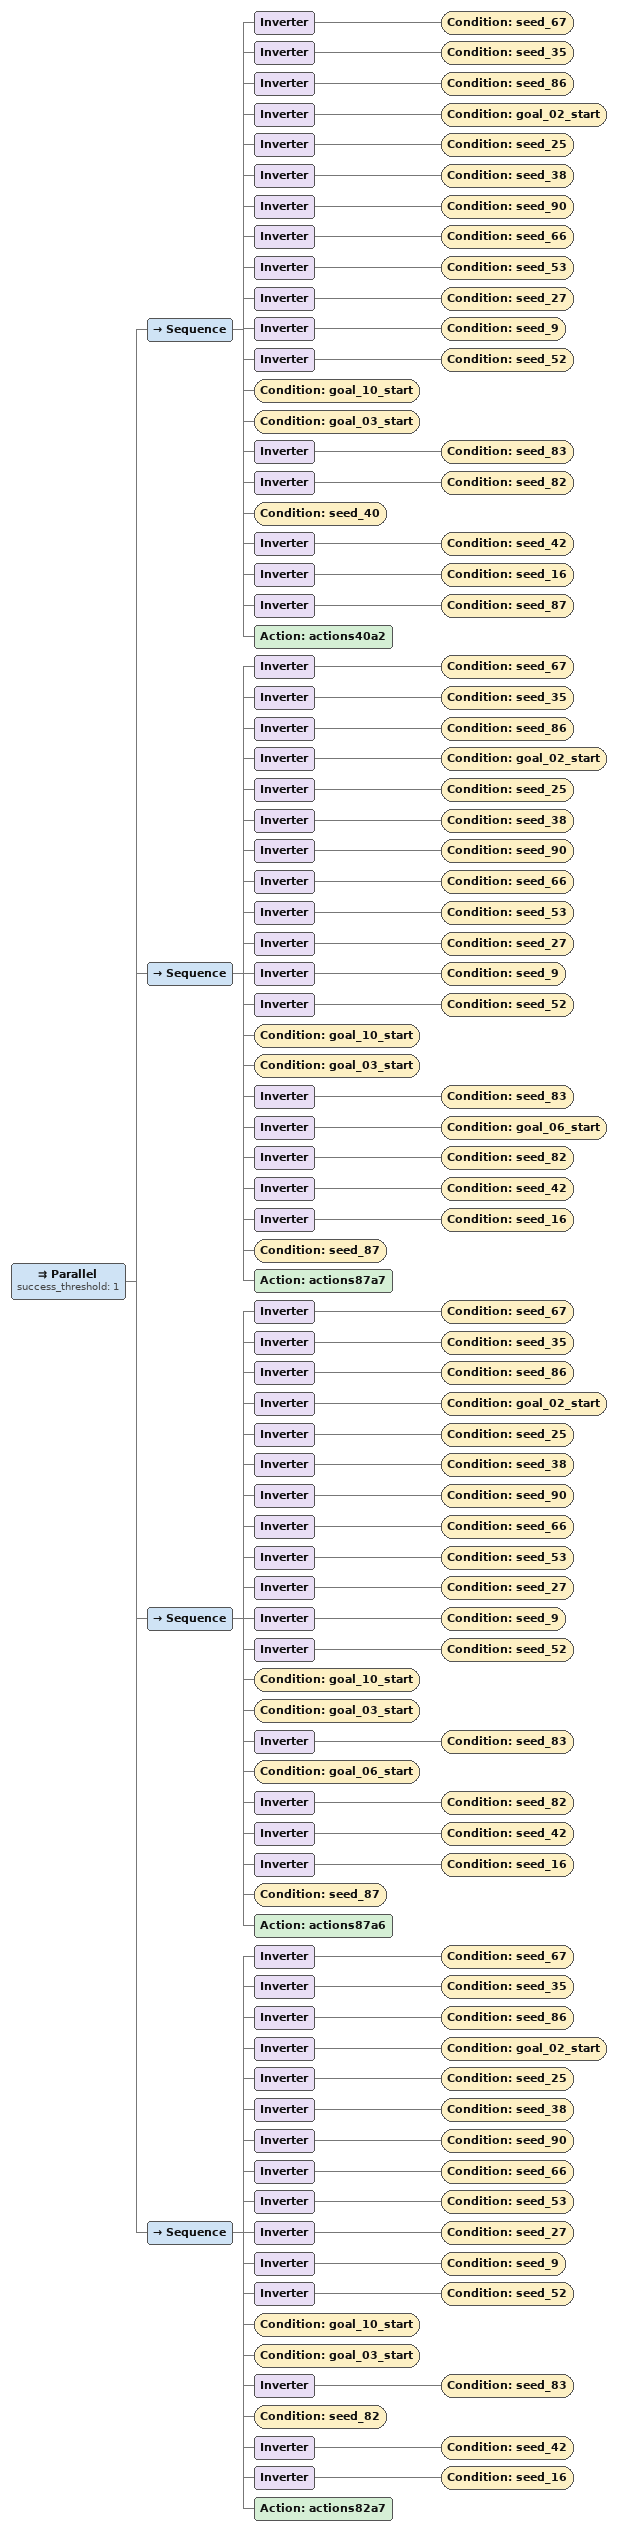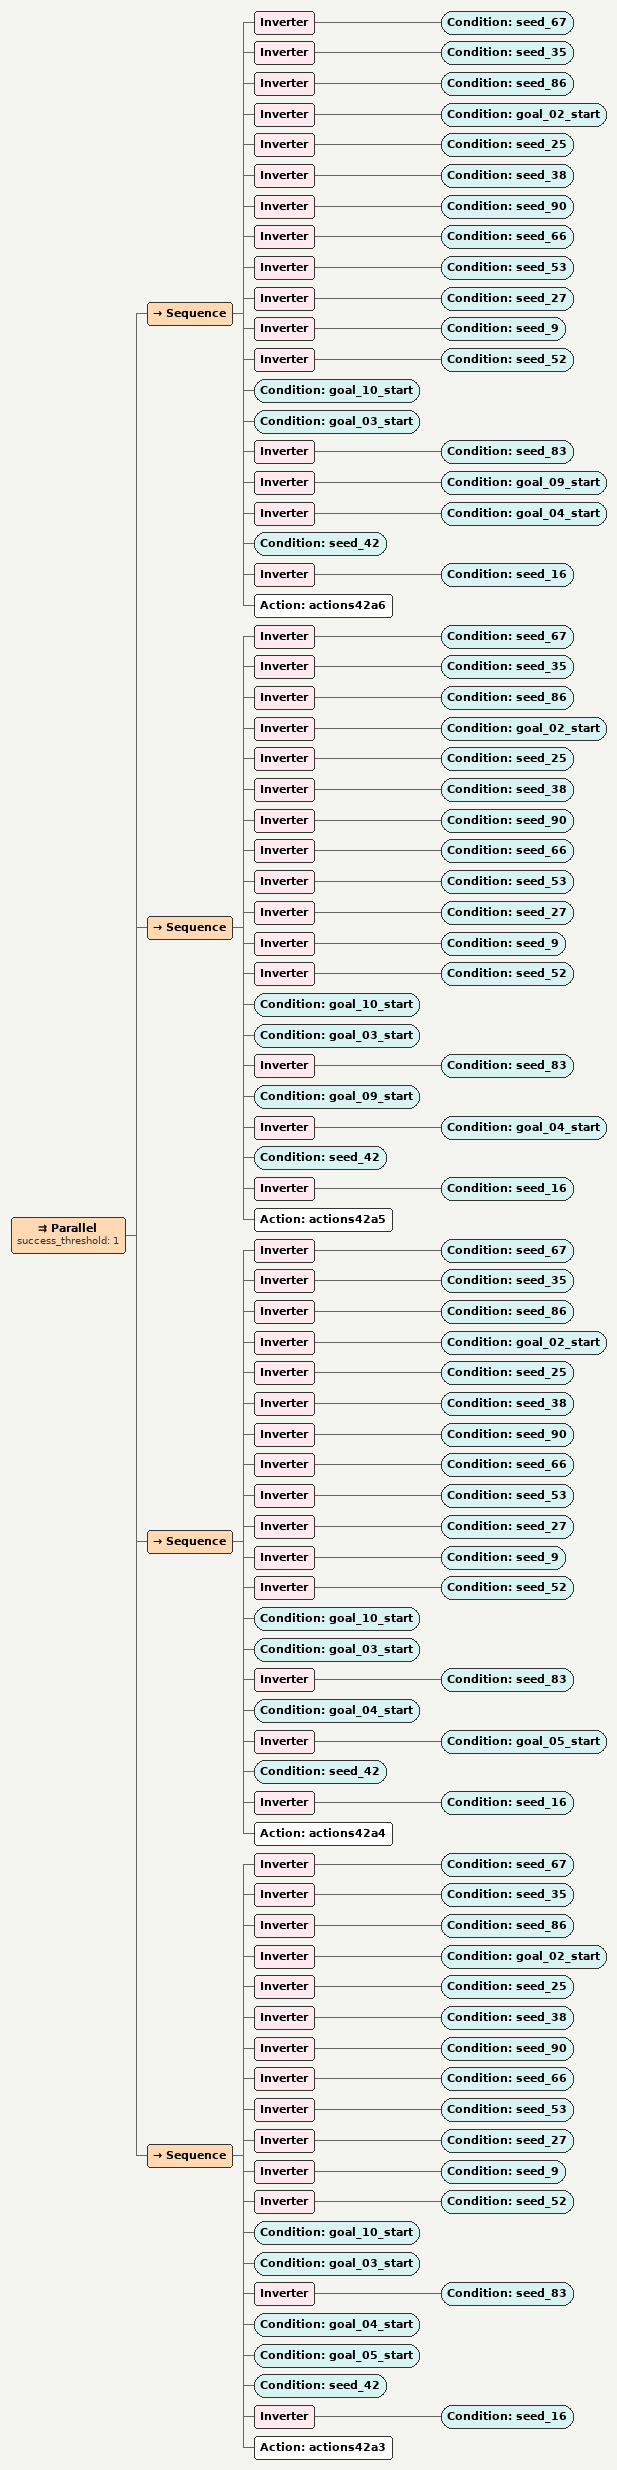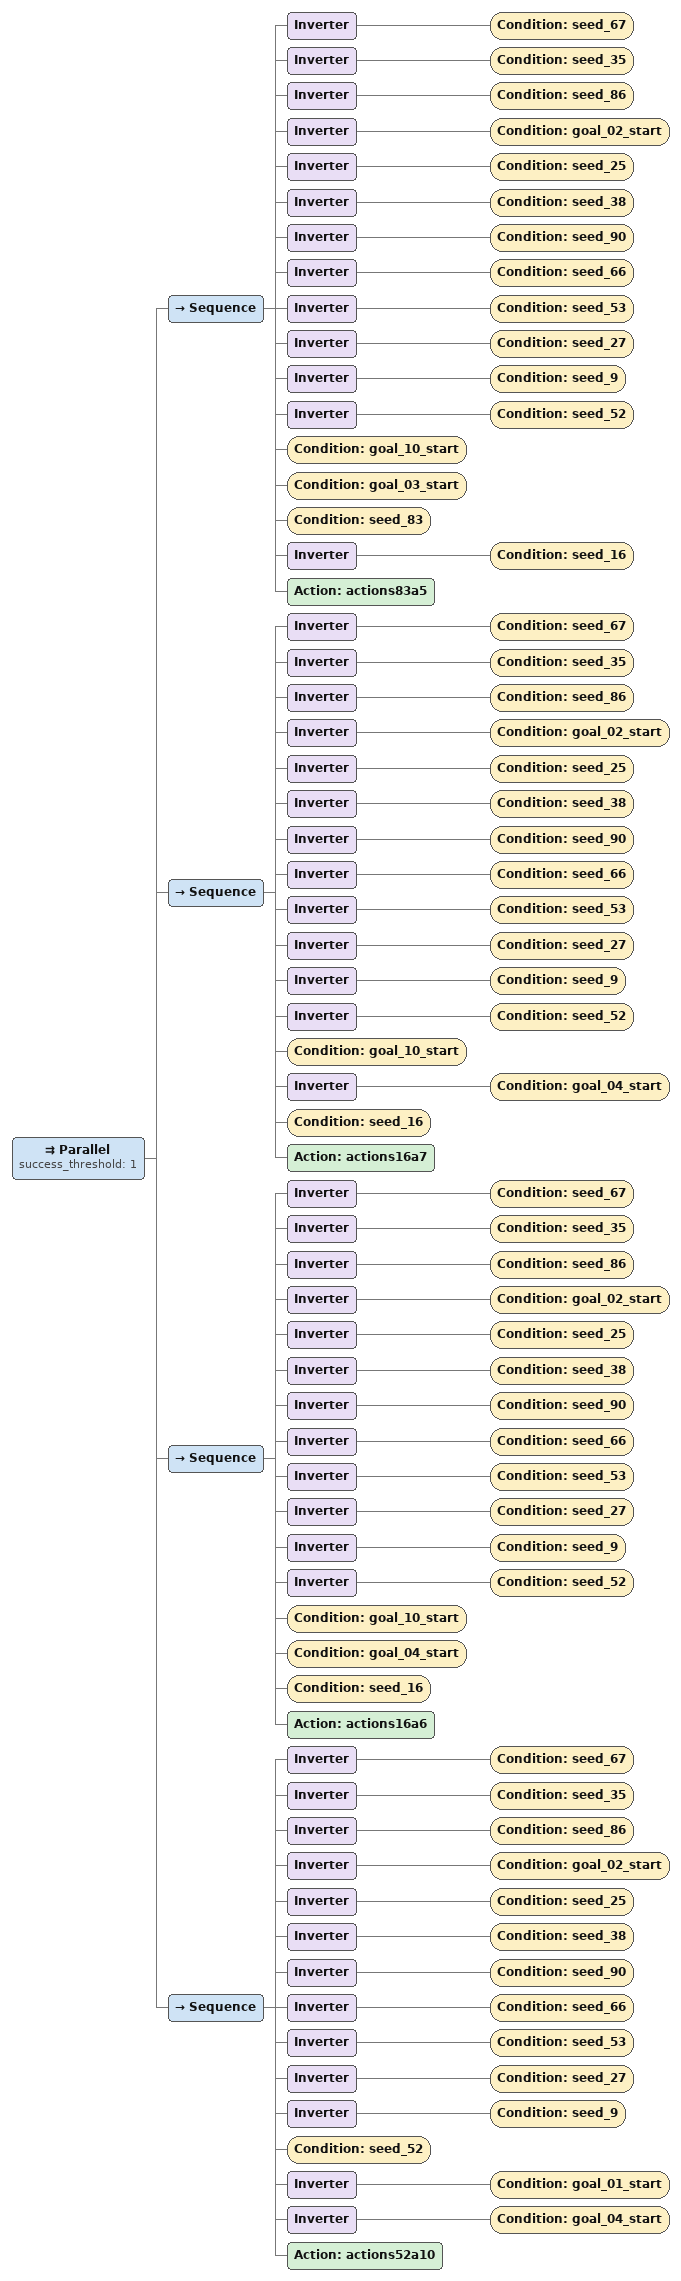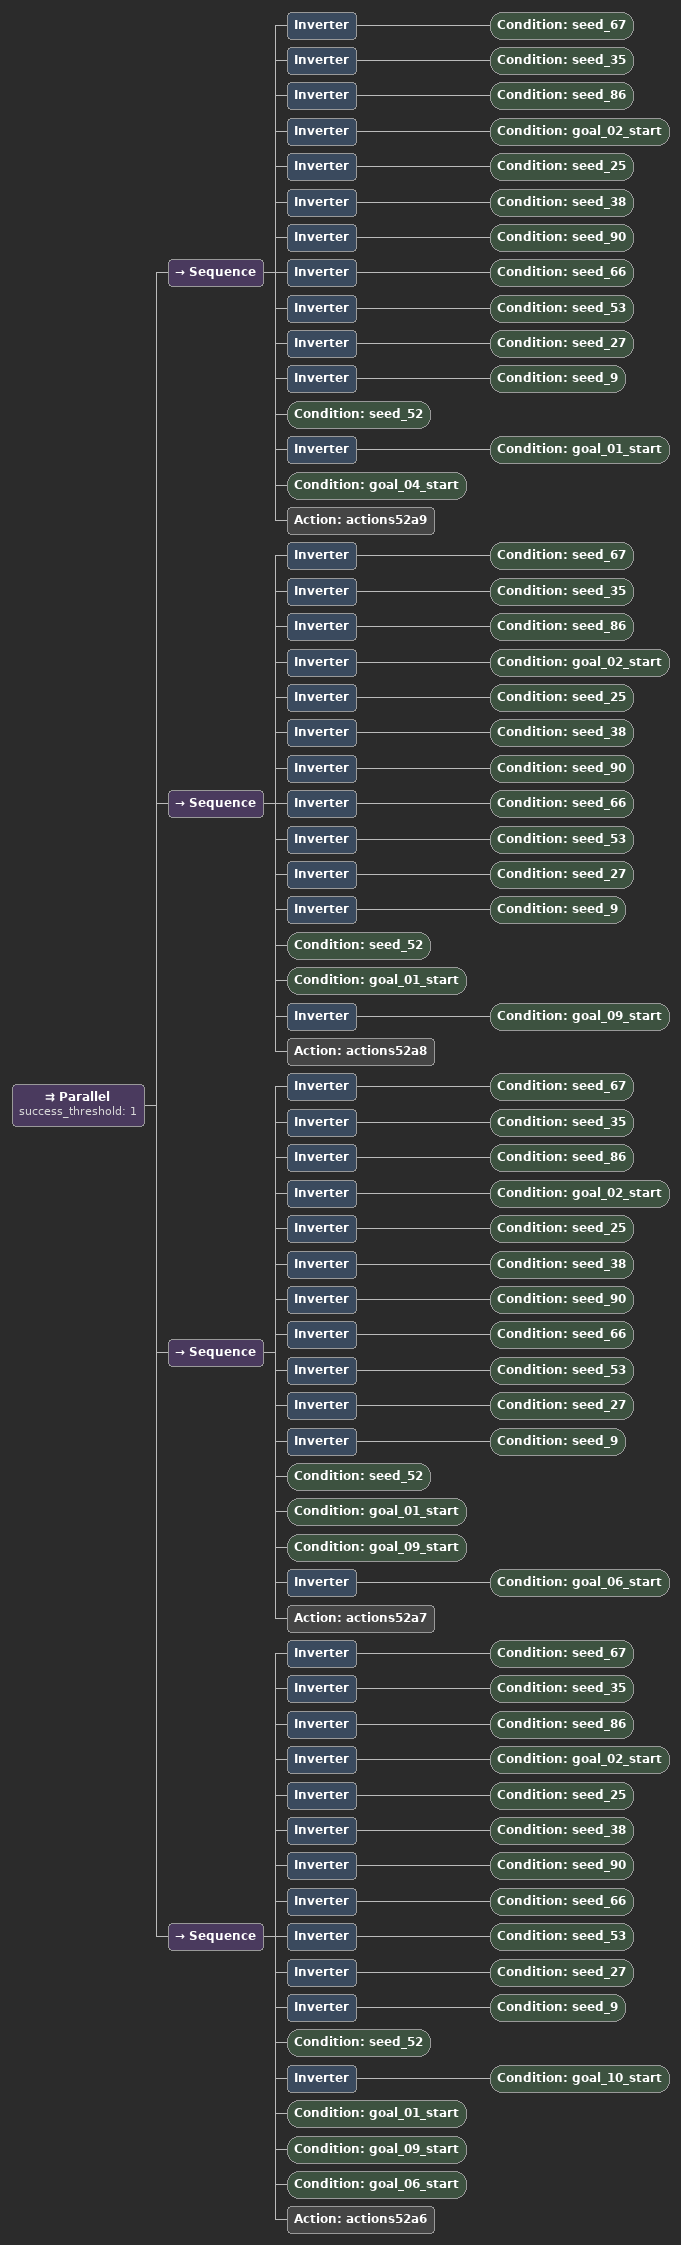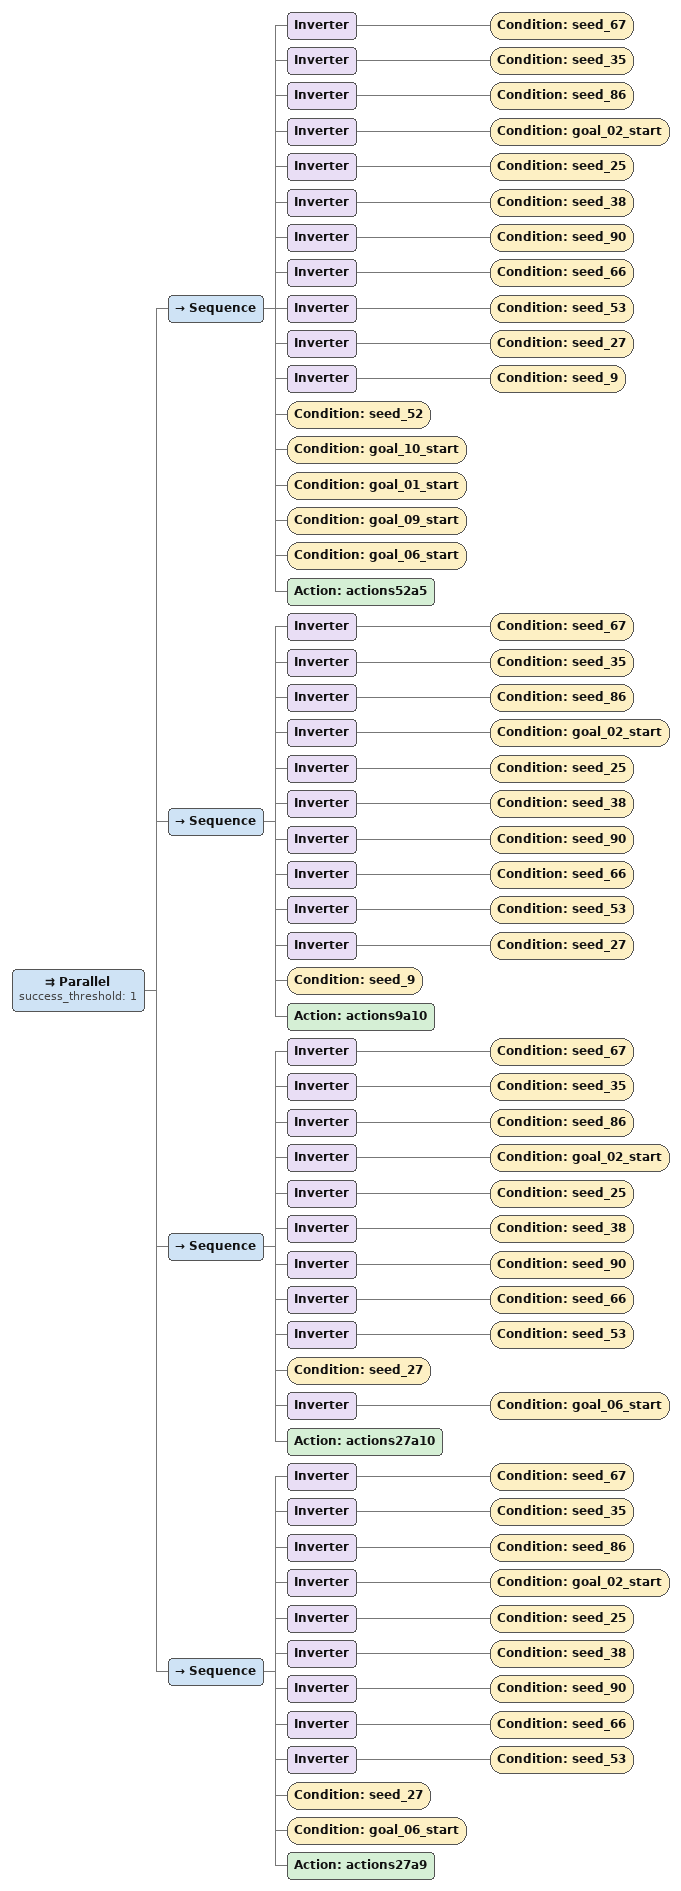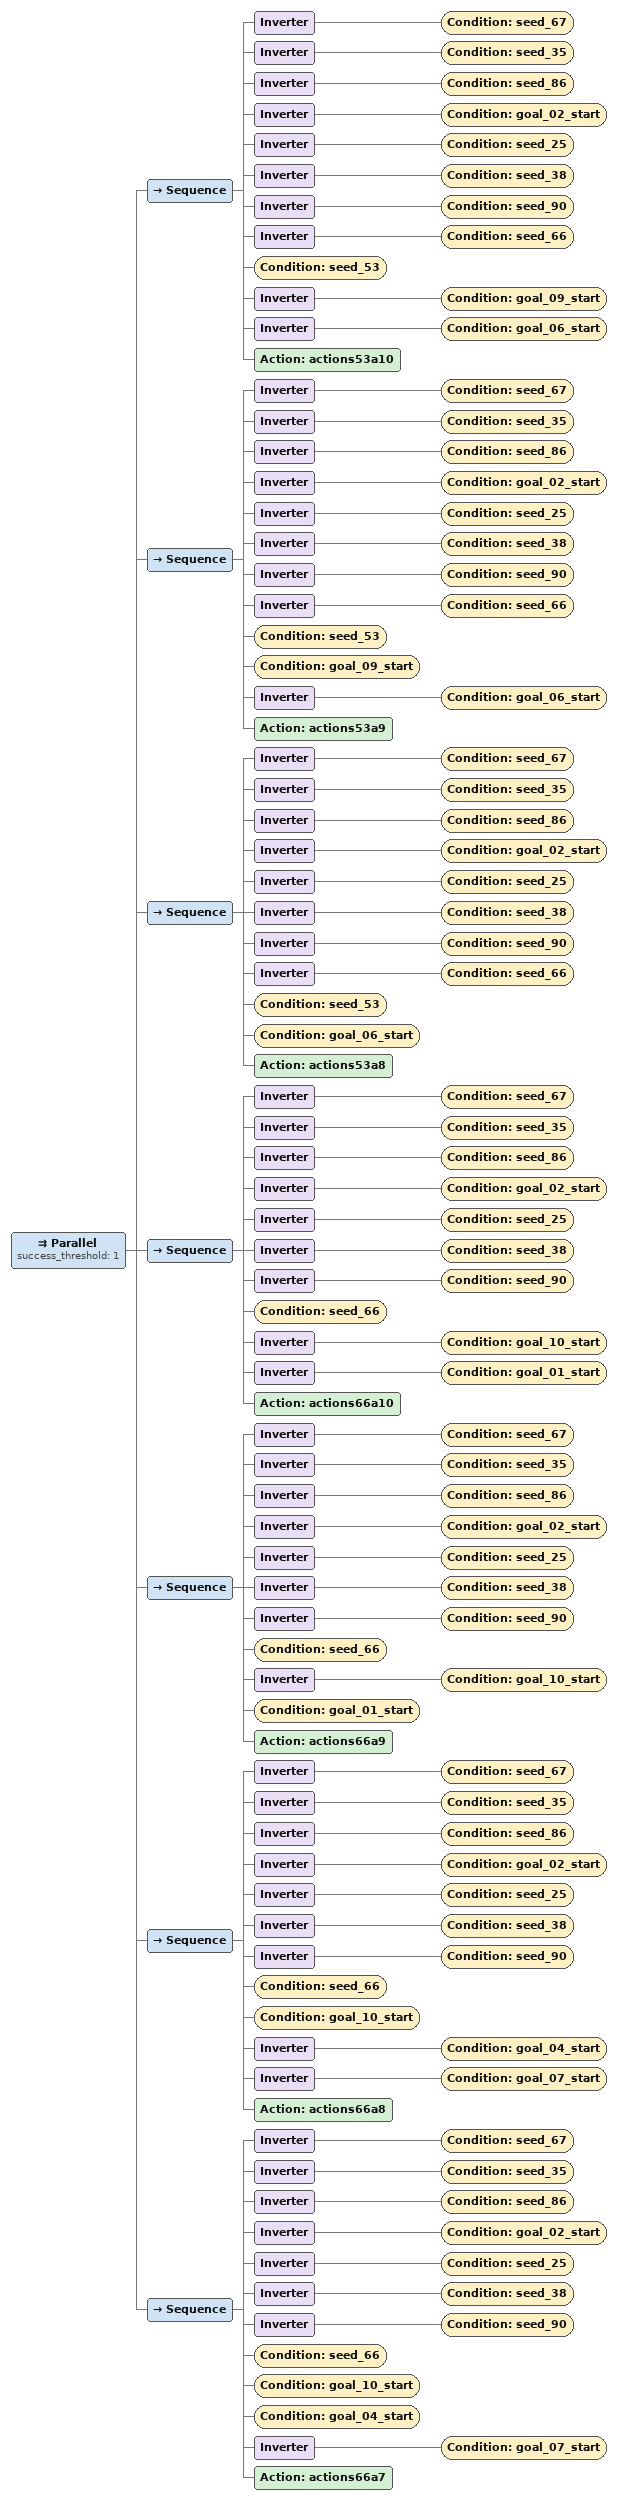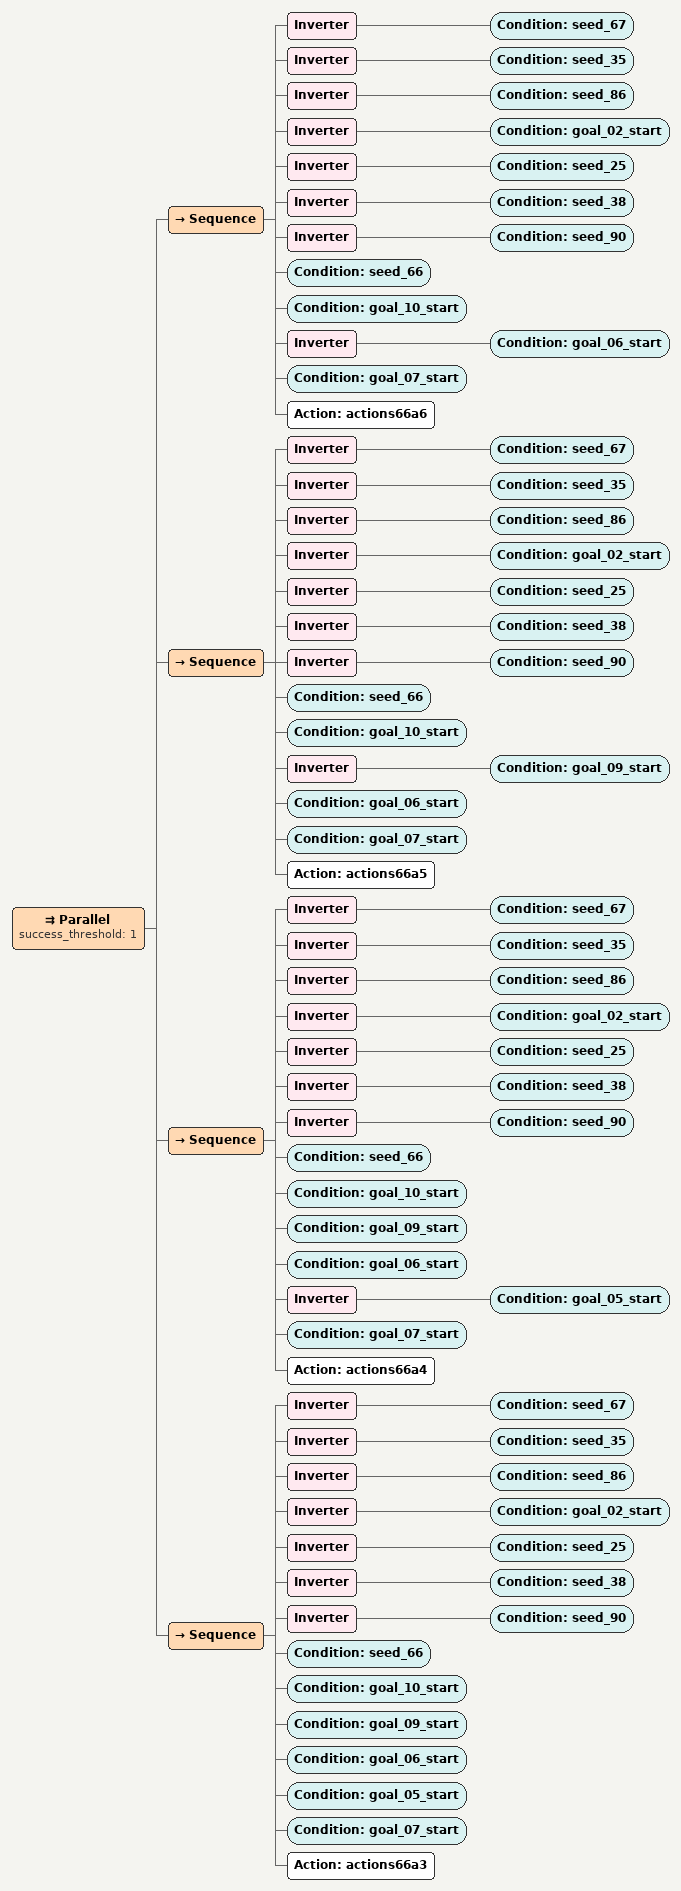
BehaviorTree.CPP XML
<Parallel success_threshold="1">
  <Sequence>
    <Inverter>
      <Condition ID="seed_67"/>
    </Inverter>
    <Inverter>
      <Condition ID="seed_35"/>
    </Inverter>
    <Inverter>
      <Condition ID="seed_86"/>
    </Inverter>
    <Inverter>
      <Condition ID="goal_02_start"/>
    </Inverter>
    <Inverter>
      <Condition ID="seed_25"/>
    </Inverter>
    <Inverter>
      <Condition ID="seed_38"/>
    </Inverter>
    <Inverter>
      <Condition ID="seed_90"/>
    </Inverter>
    <Inverter>
      <Condition ID="seed_66"/>
    </Inverter>
    <Inverter>
      <Condition ID="seed_53"/>
    </Inverter>
    <Inverter>
      <Condition ID="seed_27"/>
    </Inverter>
    <Inverter>
      <Condition ID="seed_9"/>
    </Inverter>
    <Inverter>
      <Condition ID="seed_52"/>
    </Inverter>
    <Condition ID="goal_10_start"/>
    <Condition ID="goal_03_start"/>
    <Inverter>
      <Condition ID="seed_83"/>
    </Inverter>
    <Inverter>
      <Condition ID="seed_82"/>
    </Inverter>
    <Condition ID="seed_40"/>
    <Inverter>
      <Condition ID="seed_42"/>
    </Inverter>
    <Inverter>
      <Condition ID="seed_16"/>
    </Inverter>
    <Inverter>
      <Condition ID="seed_87"/>
    </Inverter>
    <Action ID="actions40a2"/>
  </Sequence>
  <Sequence>
    <Inverter>
      <Condition ID="seed_67"/>
    </Inverter>
    <Inverter>
      <Condition ID="seed_35"/>
    </Inverter>
    <Inverter>
      <Condition ID="seed_86"/>
    </Inverter>
    <Inverter>
      <Condition ID="goal_02_start"/>
    </Inverter>
    <Inverter>
      <Condition ID="seed_25"/>
    </Inverter>
    <Inverter>
      <Condition ID="seed_38"/>
    </Inverter>
    <Inverter>
      <Condition ID="seed_90"/>
    </Inverter>
    <Inverter>
      <Condition ID="seed_66"/>
    </Inverter>
    <Inverter>
      <Condition ID="seed_53"/>
    </Inverter>
    <Inverter>
      <Condition ID="seed_27"/>
    </Inverter>
    <Inverter>
      <Condition ID="seed_9"/>
    </Inverter>
    <Inverter>
      <Condition ID="seed_52"/>
    </Inverter>
    <Condition ID="goal_10_start"/>
    <Condition ID="goal_03_start"/>
    <Inverter>
      <Condition ID="seed_83"/>
    </Inverter>
    <Inverter>
      <Condition ID="goal_06_start"/>
    </Inverter>
    <Inverter>
      <Condition ID="seed_82"/>
    </Inverter>
    <Inverter>
      <Condition ID="seed_42"/>
    </Inverter>
    <Inverter>
      <Condition ID="seed_16"/>
    </Inverter>
    <Condition ID="seed_87"/>
    <Action ID="actions87a7"/>
  </Sequence>
  <Sequence>
    <Inverter>
      <Condition ID="seed_67"/>
    </Inverter>
    <Inverter>
      <Condition ID="seed_35"/>
    </Inverter>
    <Inverter>
      <Condition ID="seed_86"/>
    </Inverter>
    <Inverter>
      <Condition ID="goal_02_start"/>
    </Inverter>
    <Inverter>
      <Condition ID="seed_25"/>
    </Inverter>
    <Inverter>
      <Condition ID="seed_38"/>
    </Inverter>
    <Inverter>
      <Condition ID="seed_90"/>
    </Inverter>
    <Inverter>
      <Condition ID="seed_66"/>
    </Inverter>
    <Inverter>
      <Condition ID="seed_53"/>
    </Inverter>
    <Inverter>
      <Condition ID="seed_27"/>
    </Inverter>
    <Inverter>
      <Condition ID="seed_9"/>
    </Inverter>
    <Inverter>
      <Condition ID="seed_52"/>
    </Inverter>
    <Condition ID="goal_10_start"/>
    <Condition ID="goal_03_start"/>
    <Inverter>
      <Condition ID="seed_83"/>
    </Inverter>
    <Condition ID="goal_06_start"/>
    <Inverter>
      <Condition ID="seed_82"/>
    </Inverter>
    <Inverter>
      <Condition ID="seed_42"/>
    </Inverter>
    <Inverter>
      <Condition ID="seed_16"/>
    </Inverter>
    <Condition ID="seed_87"/>
    <Action ID="actions87a6"/>
  </Sequence>
  <Sequence>
    <Inverter>
      <Condition ID="seed_67"/>
    </Inverter>
    <Inverter>
      <Condition ID="seed_35"/>
    </Inverter>
    <Inverter>
      <Condition ID="seed_86"/>
    </Inverter>
    <Inverter>
      <Condition ID="goal_02_start"/>
    </Inverter>
    <Inverter>
      <Condition ID="seed_25"/>
    </Inverter>
    <Inverter>
      <Condition ID="seed_38"/>
    </Inverter>
    <Inverter>
      <Condition ID="seed_90"/>
    </Inverter>
    <Inverter>
      <Condition ID="seed_66"/>
    </Inverter>
    <Inverter>
      <Condition ID="seed_53"/>
    </Inverter>
    <Inverter>
      <Condition ID="seed_27"/>
    </Inverter>
    <Inverter>
      <Condition ID="seed_9"/>
    </Inverter>
    <Inverter>
      <Condition ID="seed_52"/>
    </Inverter>
    <Condition ID="goal_10_start"/>
    <Condition ID="goal_03_start"/>
    <Inverter>
      <Condition ID="seed_83"/>
    </Inverter>
    <Condition ID="seed_82"/>
    <Inverter>
      <Condition ID="seed_42"/>
    </Inverter>
    <Inverter>
      <Condition ID="seed_16"/>
    </Inverter>
    <Action ID="actions82a7"/>
  </Sequence>
</Parallel>

<Parallel success_threshold="1">
  <Sequence>
    <Inverter>
      <Condition ID="seed_67"/>
    </Inverter>
    <Inverter>
      <Condition ID="seed_35"/>
    </Inverter>
    <Inverter>
      <Condition ID="seed_86"/>
    </Inverter>
    <Inverter>
      <Condition ID="goal_02_start"/>
    </Inverter>
    <Inverter>
      <Condition ID="seed_25"/>
    </Inverter>
    <Inverter>
      <Condition ID="seed_38"/>
    </Inverter>
    <Inverter>
      <Condition ID="seed_90"/>
    </Inverter>
    <Inverter>
      <Condition ID="seed_66"/>
    </Inverter>
    <Inverter>
      <Condition ID="seed_53"/>
    </Inverter>
    <Inverter>
      <Condition ID="seed_27"/>
    </Inverter>
    <Inverter>
      <Condition ID="seed_9"/>
    </Inverter>
    <Inverter>
      <Condition ID="seed_52"/>
    </Inverter>
    <Condition ID="goal_10_start"/>
    <Condition ID="goal_03_start"/>
    <Inverter>
      <Condition ID="seed_83"/>
    </Inverter>
    <Inverter>
      <Condition ID="goal_09_start"/>
    </Inverter>
    <Inverter>
      <Condition ID="goal_04_start"/>
    </Inverter>
    <Condition ID="seed_42"/>
    <Inverter>
      <Condition ID="seed_16"/>
    </Inverter>
    <Action ID="actions42a6"/>
  </Sequence>
  <Sequence>
    <Inverter>
      <Condition ID="seed_67"/>
    </Inverter>
    <Inverter>
      <Condition ID="seed_35"/>
    </Inverter>
    <Inverter>
      <Condition ID="seed_86"/>
    </Inverter>
    <Inverter>
      <Condition ID="goal_02_start"/>
    </Inverter>
    <Inverter>
      <Condition ID="seed_25"/>
    </Inverter>
    <Inverter>
      <Condition ID="seed_38"/>
    </Inverter>
    <Inverter>
      <Condition ID="seed_90"/>
    </Inverter>
    <Inverter>
      <Condition ID="seed_66"/>
    </Inverter>
    <Inverter>
      <Condition ID="seed_53"/>
    </Inverter>
    <Inverter>
      <Condition ID="seed_27"/>
    </Inverter>
    <Inverter>
      <Condition ID="seed_9"/>
    </Inverter>
    <Inverter>
      <Condition ID="seed_52"/>
    </Inverter>
    <Condition ID="goal_10_start"/>
    <Condition ID="goal_03_start"/>
    <Inverter>
      <Condition ID="seed_83"/>
    </Inverter>
    <Condition ID="goal_09_start"/>
    <Inverter>
      <Condition ID="goal_04_start"/>
    </Inverter>
    <Condition ID="seed_42"/>
    <Inverter>
      <Condition ID="seed_16"/>
    </Inverter>
    <Action ID="actions42a5"/>
  </Sequence>
  <Sequence>
    <Inverter>
      <Condition ID="seed_67"/>
    </Inverter>
    <Inverter>
      <Condition ID="seed_35"/>
    </Inverter>
    <Inverter>
      <Condition ID="seed_86"/>
    </Inverter>
    <Inverter>
      <Condition ID="goal_02_start"/>
    </Inverter>
    <Inverter>
      <Condition ID="seed_25"/>
    </Inverter>
    <Inverter>
      <Condition ID="seed_38"/>
    </Inverter>
    <Inverter>
      <Condition ID="seed_90"/>
    </Inverter>
    <Inverter>
      <Condition ID="seed_66"/>
    </Inverter>
    <Inverter>
      <Condition ID="seed_53"/>
    </Inverter>
    <Inverter>
      <Condition ID="seed_27"/>
    </Inverter>
    <Inverter>
      <Condition ID="seed_9"/>
    </Inverter>
    <Inverter>
      <Condition ID="seed_52"/>
    </Inverter>
    <Condition ID="goal_10_start"/>
    <Condition ID="goal_03_start"/>
    <Inverter>
      <Condition ID="seed_83"/>
    </Inverter>
    <Condition ID="goal_04_start"/>
    <Inverter>
      <Condition ID="goal_05_start"/>
    </Inverter>
    <Condition ID="seed_42"/>
    <Inverter>
      <Condition ID="seed_16"/>
    </Inverter>
    <Action ID="actions42a4"/>
  </Sequence>
  <Sequence>
    <Inverter>
      <Condition ID="seed_67"/>
    </Inverter>
    <Inverter>
      <Condition ID="seed_35"/>
    </Inverter>
    <Inverter>
      <Condition ID="seed_86"/>
    </Inverter>
    <Inverter>
      <Condition ID="goal_02_start"/>
    </Inverter>
    <Inverter>
      <Condition ID="seed_25"/>
    </Inverter>
    <Inverter>
      <Condition ID="seed_38"/>
    </Inverter>
    <Inverter>
      <Condition ID="seed_90"/>
    </Inverter>
    <Inverter>
      <Condition ID="seed_66"/>
    </Inverter>
    <Inverter>
      <Condition ID="seed_53"/>
    </Inverter>
    <Inverter>
      <Condition ID="seed_27"/>
    </Inverter>
    <Inverter>
      <Condition ID="seed_9"/>
    </Inverter>
    <Inverter>
      <Condition ID="seed_52"/>
    </Inverter>
    <Condition ID="goal_10_start"/>
    <Condition ID="goal_03_start"/>
    <Inverter>
      <Condition ID="seed_83"/>
    </Inverter>
    <Condition ID="goal_04_start"/>
    <Condition ID="goal_05_start"/>
    <Condition ID="seed_42"/>
    <Inverter>
      <Condition ID="seed_16"/>
    </Inverter>
    <Action ID="actions42a3"/>
  </Sequence>
</Parallel>

<Parallel success_threshold="1">
  <Sequence>
    <Inverter>
      <Condition ID="seed_67"/>
    </Inverter>
    <Inverter>
      <Condition ID="seed_35"/>
    </Inverter>
    <Inverter>
      <Condition ID="seed_86"/>
    </Inverter>
    <Inverter>
      <Condition ID="goal_02_start"/>
    </Inverter>
    <Inverter>
      <Condition ID="seed_25"/>
    </Inverter>
    <Inverter>
      <Condition ID="seed_38"/>
    </Inverter>
    <Inverter>
      <Condition ID="seed_90"/>
    </Inverter>
    <Inverter>
      <Condition ID="seed_66"/>
    </Inverter>
    <Inverter>
      <Condition ID="seed_53"/>
    </Inverter>
    <Inverter>
      <Condition ID="seed_27"/>
    </Inverter>
    <Inverter>
      <Condition ID="seed_9"/>
    </Inverter>
    <Inverter>
      <Condition ID="seed_52"/>
    </Inverter>
    <Condition ID="goal_10_start"/>
    <Condition ID="goal_03_start"/>
    <Condition ID="seed_83"/>
    <Inverter>
      <Condition ID="seed_16"/>
    </Inverter>
    <Action ID="actions83a5"/>
  </Sequence>
  <Sequence>
    <Inverter>
      <Condition ID="seed_67"/>
    </Inverter>
    <Inverter>
      <Condition ID="seed_35"/>
    </Inverter>
    <Inverter>
      <Condition ID="seed_86"/>
    </Inverter>
    <Inverter>
      <Condition ID="goal_02_start"/>
    </Inverter>
    <Inverter>
      <Condition ID="seed_25"/>
    </Inverter>
    <Inverter>
      <Condition ID="seed_38"/>
    </Inverter>
    <Inverter>
      <Condition ID="seed_90"/>
    </Inverter>
    <Inverter>
      <Condition ID="seed_66"/>
    </Inverter>
    <Inverter>
      <Condition ID="seed_53"/>
    </Inverter>
    <Inverter>
      <Condition ID="seed_27"/>
    </Inverter>
    <Inverter>
      <Condition ID="seed_9"/>
    </Inverter>
    <Inverter>
      <Condition ID="seed_52"/>
    </Inverter>
    <Condition ID="goal_10_start"/>
    <Inverter>
      <Condition ID="goal_04_start"/>
    </Inverter>
    <Condition ID="seed_16"/>
    <Action ID="actions16a7"/>
  </Sequence>
  <Sequence>
    <Inverter>
      <Condition ID="seed_67"/>
    </Inverter>
    <Inverter>
      <Condition ID="seed_35"/>
    </Inverter>
    <Inverter>
      <Condition ID="seed_86"/>
    </Inverter>
    <Inverter>
      <Condition ID="goal_02_start"/>
    </Inverter>
    <Inverter>
      <Condition ID="seed_25"/>
    </Inverter>
    <Inverter>
      <Condition ID="seed_38"/>
    </Inverter>
    <Inverter>
      <Condition ID="seed_90"/>
    </Inverter>
    <Inverter>
      <Condition ID="seed_66"/>
    </Inverter>
    <Inverter>
      <Condition ID="seed_53"/>
    </Inverter>
    <Inverter>
      <Condition ID="seed_27"/>
    </Inverter>
    <Inverter>
      <Condition ID="seed_9"/>
    </Inverter>
    <Inverter>
      <Condition ID="seed_52"/>
    </Inverter>
    <Condition ID="goal_10_start"/>
    <Condition ID="goal_04_start"/>
    <Condition ID="seed_16"/>
    <Action ID="actions16a6"/>
  </Sequence>
  <Sequence>
    <Inverter>
      <Condition ID="seed_67"/>
    </Inverter>
    <Inverter>
      <Condition ID="seed_35"/>
    </Inverter>
    <Inverter>
      <Condition ID="seed_86"/>
    </Inverter>
    <Inverter>
      <Condition ID="goal_02_start"/>
    </Inverter>
    <Inverter>
      <Condition ID="seed_25"/>
    </Inverter>
    <Inverter>
      <Condition ID="seed_38"/>
    </Inverter>
    <Inverter>
      <Condition ID="seed_90"/>
    </Inverter>
    <Inverter>
      <Condition ID="seed_66"/>
    </Inverter>
    <Inverter>
      <Condition ID="seed_53"/>
    </Inverter>
    <Inverter>
      <Condition ID="seed_27"/>
    </Inverter>
    <Inverter>
      <Condition ID="seed_9"/>
    </Inverter>
    <Condition ID="seed_52"/>
    <Inverter>
      <Condition ID="goal_01_start"/>
    </Inverter>
    <Inverter>
      <Condition ID="goal_04_start"/>
    </Inverter>
    <Action ID="actions52a10"/>
  </Sequence>
</Parallel>

<Parallel success_threshold="1">
  <Sequence>
    <Inverter>
      <Condition ID="seed_67"/>
    </Inverter>
    <Inverter>
      <Condition ID="seed_35"/>
    </Inverter>
    <Inverter>
      <Condition ID="seed_86"/>
    </Inverter>
    <Inverter>
      <Condition ID="goal_02_start"/>
    </Inverter>
    <Inverter>
      <Condition ID="seed_25"/>
    </Inverter>
    <Inverter>
      <Condition ID="seed_38"/>
    </Inverter>
    <Inverter>
      <Condition ID="seed_90"/>
    </Inverter>
    <Inverter>
      <Condition ID="seed_66"/>
    </Inverter>
    <Inverter>
      <Condition ID="seed_53"/>
    </Inverter>
    <Inverter>
      <Condition ID="seed_27"/>
    </Inverter>
    <Inverter>
      <Condition ID="seed_9"/>
    </Inverter>
    <Condition ID="seed_52"/>
    <Inverter>
      <Condition ID="goal_01_start"/>
    </Inverter>
    <Condition ID="goal_04_start"/>
    <Action ID="actions52a9"/>
  </Sequence>
  <Sequence>
    <Inverter>
      <Condition ID="seed_67"/>
    </Inverter>
    <Inverter>
      <Condition ID="seed_35"/>
    </Inverter>
    <Inverter>
      <Condition ID="seed_86"/>
    </Inverter>
    <Inverter>
      <Condition ID="goal_02_start"/>
    </Inverter>
    <Inverter>
      <Condition ID="seed_25"/>
    </Inverter>
    <Inverter>
      <Condition ID="seed_38"/>
    </Inverter>
    <Inverter>
      <Condition ID="seed_90"/>
    </Inverter>
    <Inverter>
      <Condition ID="seed_66"/>
    </Inverter>
    <Inverter>
      <Condition ID="seed_53"/>
    </Inverter>
    <Inverter>
      <Condition ID="seed_27"/>
    </Inverter>
    <Inverter>
      <Condition ID="seed_9"/>
    </Inverter>
    <Condition ID="seed_52"/>
    <Condition ID="goal_01_start"/>
    <Inverter>
      <Condition ID="goal_09_start"/>
    </Inverter>
    <Action ID="actions52a8"/>
  </Sequence>
  <Sequence>
    <Inverter>
      <Condition ID="seed_67"/>
    </Inverter>
    <Inverter>
      <Condition ID="seed_35"/>
    </Inverter>
    <Inverter>
      <Condition ID="seed_86"/>
    </Inverter>
    <Inverter>
      <Condition ID="goal_02_start"/>
    </Inverter>
    <Inverter>
      <Condition ID="seed_25"/>
    </Inverter>
    <Inverter>
      <Condition ID="seed_38"/>
    </Inverter>
    <Inverter>
      <Condition ID="seed_90"/>
    </Inverter>
    <Inverter>
      <Condition ID="seed_66"/>
    </Inverter>
    <Inverter>
      <Condition ID="seed_53"/>
    </Inverter>
    <Inverter>
      <Condition ID="seed_27"/>
    </Inverter>
    <Inverter>
      <Condition ID="seed_9"/>
    </Inverter>
    <Condition ID="seed_52"/>
    <Condition ID="goal_01_start"/>
    <Condition ID="goal_09_start"/>
    <Inverter>
      <Condition ID="goal_06_start"/>
    </Inverter>
    <Action ID="actions52a7"/>
  </Sequence>
  <Sequence>
    <Inverter>
      <Condition ID="seed_67"/>
    </Inverter>
    <Inverter>
      <Condition ID="seed_35"/>
    </Inverter>
    <Inverter>
      <Condition ID="seed_86"/>
    </Inverter>
    <Inverter>
      <Condition ID="goal_02_start"/>
    </Inverter>
    <Inverter>
      <Condition ID="seed_25"/>
    </Inverter>
    <Inverter>
      <Condition ID="seed_38"/>
    </Inverter>
    <Inverter>
      <Condition ID="seed_90"/>
    </Inverter>
    <Inverter>
      <Condition ID="seed_66"/>
    </Inverter>
    <Inverter>
      <Condition ID="seed_53"/>
    </Inverter>
    <Inverter>
      <Condition ID="seed_27"/>
    </Inverter>
    <Inverter>
      <Condition ID="seed_9"/>
    </Inverter>
    <Condition ID="seed_52"/>
    <Inverter>
      <Condition ID="goal_10_start"/>
    </Inverter>
    <Condition ID="goal_01_start"/>
    <Condition ID="goal_09_start"/>
    <Condition ID="goal_06_start"/>
    <Action ID="actions52a6"/>
  </Sequence>
</Parallel>

<Parallel success_threshold="1">
  <Sequence>
    <Inverter>
      <Condition ID="seed_67"/>
    </Inverter>
    <Inverter>
      <Condition ID="seed_35"/>
    </Inverter>
    <Inverter>
      <Condition ID="seed_86"/>
    </Inverter>
    <Inverter>
      <Condition ID="goal_02_start"/>
    </Inverter>
    <Inverter>
      <Condition ID="seed_25"/>
    </Inverter>
    <Inverter>
      <Condition ID="seed_38"/>
    </Inverter>
    <Inverter>
      <Condition ID="seed_90"/>
    </Inverter>
    <Inverter>
      <Condition ID="seed_66"/>
    </Inverter>
    <Inverter>
      <Condition ID="seed_53"/>
    </Inverter>
    <Inverter>
      <Condition ID="seed_27"/>
    </Inverter>
    <Inverter>
      <Condition ID="seed_9"/>
    </Inverter>
    <Condition ID="seed_52"/>
    <Condition ID="goal_10_start"/>
    <Condition ID="goal_01_start"/>
    <Condition ID="goal_09_start"/>
    <Condition ID="goal_06_start"/>
    <Action ID="actions52a5"/>
  </Sequence>
  <Sequence>
    <Inverter>
      <Condition ID="seed_67"/>
    </Inverter>
    <Inverter>
      <Condition ID="seed_35"/>
    </Inverter>
    <Inverter>
      <Condition ID="seed_86"/>
    </Inverter>
    <Inverter>
      <Condition ID="goal_02_start"/>
    </Inverter>
    <Inverter>
      <Condition ID="seed_25"/>
    </Inverter>
    <Inverter>
      <Condition ID="seed_38"/>
    </Inverter>
    <Inverter>
      <Condition ID="seed_90"/>
    </Inverter>
    <Inverter>
      <Condition ID="seed_66"/>
    </Inverter>
    <Inverter>
      <Condition ID="seed_53"/>
    </Inverter>
    <Inverter>
      <Condition ID="seed_27"/>
    </Inverter>
    <Condition ID="seed_9"/>
    <Action ID="actions9a10"/>
  </Sequence>
  <Sequence>
    <Inverter>
      <Condition ID="seed_67"/>
    </Inverter>
    <Inverter>
      <Condition ID="seed_35"/>
    </Inverter>
    <Inverter>
      <Condition ID="seed_86"/>
    </Inverter>
    <Inverter>
      <Condition ID="goal_02_start"/>
    </Inverter>
    <Inverter>
      <Condition ID="seed_25"/>
    </Inverter>
    <Inverter>
      <Condition ID="seed_38"/>
    </Inverter>
    <Inverter>
      <Condition ID="seed_90"/>
    </Inverter>
    <Inverter>
      <Condition ID="seed_66"/>
    </Inverter>
    <Inverter>
      <Condition ID="seed_53"/>
    </Inverter>
    <Condition ID="seed_27"/>
    <Inverter>
      <Condition ID="goal_06_start"/>
    </Inverter>
    <Action ID="actions27a10"/>
  </Sequence>
  <Sequence>
    <Inverter>
      <Condition ID="seed_67"/>
    </Inverter>
    <Inverter>
      <Condition ID="seed_35"/>
    </Inverter>
    <Inverter>
      <Condition ID="seed_86"/>
    </Inverter>
    <Inverter>
      <Condition ID="goal_02_start"/>
    </Inverter>
    <Inverter>
      <Condition ID="seed_25"/>
    </Inverter>
    <Inverter>
      <Condition ID="seed_38"/>
    </Inverter>
    <Inverter>
      <Condition ID="seed_90"/>
    </Inverter>
    <Inverter>
      <Condition ID="seed_66"/>
    </Inverter>
    <Inverter>
      <Condition ID="seed_53"/>
    </Inverter>
    <Condition ID="seed_27"/>
    <Condition ID="goal_06_start"/>
    <Action ID="actions27a9"/>
  </Sequence>
</Parallel>

<Parallel success_threshold="1">
  <Sequence>
    <Inverter>
      <Condition ID="seed_67"/>
    </Inverter>
    <Inverter>
      <Condition ID="seed_35"/>
    </Inverter>
    <Inverter>
      <Condition ID="seed_86"/>
    </Inverter>
    <Inverter>
      <Condition ID="goal_02_start"/>
    </Inverter>
    <Inverter>
      <Condition ID="seed_25"/>
    </Inverter>
    <Inverter>
      <Condition ID="seed_38"/>
    </Inverter>
    <Inverter>
      <Condition ID="seed_90"/>
    </Inverter>
    <Inverter>
      <Condition ID="seed_66"/>
    </Inverter>
    <Condition ID="seed_53"/>
    <Inverter>
      <Condition ID="goal_09_start"/>
    </Inverter>
    <Inverter>
      <Condition ID="goal_06_start"/>
    </Inverter>
    <Action ID="actions53a10"/>
  </Sequence>
  <Sequence>
    <Inverter>
      <Condition ID="seed_67"/>
    </Inverter>
    <Inverter>
      <Condition ID="seed_35"/>
    </Inverter>
    <Inverter>
      <Condition ID="seed_86"/>
    </Inverter>
    <Inverter>
      <Condition ID="goal_02_start"/>
    </Inverter>
    <Inverter>
      <Condition ID="seed_25"/>
    </Inverter>
    <Inverter>
      <Condition ID="seed_38"/>
    </Inverter>
    <Inverter>
      <Condition ID="seed_90"/>
    </Inverter>
    <Inverter>
      <Condition ID="seed_66"/>
    </Inverter>
    <Condition ID="seed_53"/>
    <Condition ID="goal_09_start"/>
    <Inverter>
      <Condition ID="goal_06_start"/>
    </Inverter>
    <Action ID="actions53a9"/>
  </Sequence>
  <Sequence>
    <Inverter>
      <Condition ID="seed_67"/>
    </Inverter>
    <Inverter>
      <Condition ID="seed_35"/>
    </Inverter>
    <Inverter>
      <Condition ID="seed_86"/>
    </Inverter>
    <Inverter>
      <Condition ID="goal_02_start"/>
    </Inverter>
    <Inverter>
      <Condition ID="seed_25"/>
    </Inverter>
    <Inverter>
      <Condition ID="seed_38"/>
    </Inverter>
    <Inverter>
      <Condition ID="seed_90"/>
    </Inverter>
    <Inverter>
      <Condition ID="seed_66"/>
    </Inverter>
    <Condition ID="seed_53"/>
    <Condition ID="goal_06_start"/>
    <Action ID="actions53a8"/>
  </Sequence>
  <Sequence>
    <Inverter>
      <Condition ID="seed_67"/>
    </Inverter>
    <Inverter>
      <Condition ID="seed_35"/>
    </Inverter>
    <Inverter>
      <Condition ID="seed_86"/>
    </Inverter>
    <Inverter>
      <Condition ID="goal_02_start"/>
    </Inverter>
    <Inverter>
      <Condition ID="seed_25"/>
    </Inverter>
    <Inverter>
      <Condition ID="seed_38"/>
    </Inverter>
    <Inverter>
      <Condition ID="seed_90"/>
    </Inverter>
    <Condition ID="seed_66"/>
    <Inverter>
      <Condition ID="goal_10_start"/>
    </Inverter>
    <Inverter>
      <Condition ID="goal_01_start"/>
    </Inverter>
    <Action ID="actions66a10"/>
  </Sequence>
  <Sequence>
    <Inverter>
      <Condition ID="seed_67"/>
    </Inverter>
    <Inverter>
      <Condition ID="seed_35"/>
    </Inverter>
    <Inverter>
      <Condition ID="seed_86"/>
    </Inverter>
    <Inverter>
      <Condition ID="goal_02_start"/>
    </Inverter>
    <Inverter>
      <Condition ID="seed_25"/>
    </Inverter>
    <Inverter>
      <Condition ID="seed_38"/>
    </Inverter>
    <Inverter>
      <Condition ID="seed_90"/>
    </Inverter>
    <Condition ID="seed_66"/>
    <Inverter>
      <Condition ID="goal_10_start"/>
    </Inverter>
    <Condition ID="goal_01_start"/>
    <Action ID="actions66a9"/>
  </Sequence>
  <Sequence>
    <Inverter>
      <Condition ID="seed_67"/>
    </Inverter>
    <Inverter>
      <Condition ID="seed_35"/>
    </Inverter>
    <Inverter>
      <Condition ID="seed_86"/>
    </Inverter>
    <Inverter>
      <Condition ID="goal_02_start"/>
    </Inverter>
    <Inverter>
      <Condition ID="seed_25"/>
    </Inverter>
    <Inverter>
      <Condition ID="seed_38"/>
    </Inverter>
    <Inverter>
      <Condition ID="seed_90"/>
    </Inverter>
    <Condition ID="seed_66"/>
    <Condition ID="goal_10_start"/>
    <Inverter>
      <Condition ID="goal_04_start"/>
    </Inverter>
    <Inverter>
      <Condition ID="goal_07_start"/>
    </Inverter>
    <Action ID="actions66a8"/>
  </Sequence>
  <Sequence>
    <Inverter>
      <Condition ID="seed_67"/>
    </Inverter>
    <Inverter>
      <Condition ID="seed_35"/>
    </Inverter>
    <Inverter>
      <Condition ID="seed_86"/>
    </Inverter>
    <Inverter>
      <Condition ID="goal_02_start"/>
    </Inverter>
    <Inverter>
      <Condition ID="seed_25"/>
    </Inverter>
    <Inverter>
      <Condition ID="seed_38"/>
    </Inverter>
    <Inverter>
      <Condition ID="seed_90"/>
    </Inverter>
    <Condition ID="seed_66"/>
    <Condition ID="goal_10_start"/>
    <Condition ID="goal_04_start"/>
    <Inverter>
      <Condition ID="goal_07_start"/>
    </Inverter>
    <Action ID="actions66a7"/>
  </Sequence>
</Parallel>

<Parallel success_threshold="1">
  <Sequence>
    <Inverter>
      <Condition ID="seed_67"/>
    </Inverter>
    <Inverter>
      <Condition ID="seed_35"/>
    </Inverter>
    <Inverter>
      <Condition ID="seed_86"/>
    </Inverter>
    <Inverter>
      <Condition ID="goal_02_start"/>
    </Inverter>
    <Inverter>
      <Condition ID="seed_25"/>
    </Inverter>
    <Inverter>
      <Condition ID="seed_38"/>
    </Inverter>
    <Inverter>
      <Condition ID="seed_90"/>
    </Inverter>
    <Condition ID="seed_66"/>
    <Condition ID="goal_10_start"/>
    <Inverter>
      <Condition ID="goal_06_start"/>
    </Inverter>
    <Condition ID="goal_07_start"/>
    <Action ID="actions66a6"/>
  </Sequence>
  <Sequence>
    <Inverter>
      <Condition ID="seed_67"/>
    </Inverter>
    <Inverter>
      <Condition ID="seed_35"/>
    </Inverter>
    <Inverter>
      <Condition ID="seed_86"/>
    </Inverter>
    <Inverter>
      <Condition ID="goal_02_start"/>
    </Inverter>
    <Inverter>
      <Condition ID="seed_25"/>
    </Inverter>
    <Inverter>
      <Condition ID="seed_38"/>
    </Inverter>
    <Inverter>
      <Condition ID="seed_90"/>
    </Inverter>
    <Condition ID="seed_66"/>
    <Condition ID="goal_10_start"/>
    <Inverter>
      <Condition ID="goal_09_start"/>
    </Inverter>
    <Condition ID="goal_06_start"/>
    <Condition ID="goal_07_start"/>
    <Action ID="actions66a5"/>
  </Sequence>
  <Sequence>
    <Inverter>
      <Condition ID="seed_67"/>
    </Inverter>
    <Inverter>
      <Condition ID="seed_35"/>
    </Inverter>
    <Inverter>
      <Condition ID="seed_86"/>
    </Inverter>
    <Inverter>
      <Condition ID="goal_02_start"/>
    </Inverter>
    <Inverter>
      <Condition ID="seed_25"/>
    </Inverter>
    <Inverter>
      <Condition ID="seed_38"/>
    </Inverter>
    <Inverter>
      <Condition ID="seed_90"/>
    </Inverter>
    <Condition ID="seed_66"/>
    <Condition ID="goal_10_start"/>
    <Condition ID="goal_09_start"/>
    <Condition ID="goal_06_start"/>
    <Inverter>
      <Condition ID="goal_05_start"/>
    </Inverter>
    <Condition ID="goal_07_start"/>
    <Action ID="actions66a4"/>
  </Sequence>
  <Sequence>
    <Inverter>
      <Condition ID="seed_67"/>
    </Inverter>
    <Inverter>
      <Condition ID="seed_35"/>
    </Inverter>
    <Inverter>
      <Condition ID="seed_86"/>
    </Inverter>
    <Inverter>
      <Condition ID="goal_02_start"/>
    </Inverter>
    <Inverter>
      <Condition ID="seed_25"/>
    </Inverter>
    <Inverter>
      <Condition ID="seed_38"/>
    </Inverter>
    <Inverter>
      <Condition ID="seed_90"/>
    </Inverter>
    <Condition ID="seed_66"/>
    <Condition ID="goal_10_start"/>
    <Condition ID="goal_09_start"/>
    <Condition ID="goal_06_start"/>
    <Condition ID="goal_05_start"/>
    <Condition ID="goal_07_start"/>
    <Action ID="actions66a3"/>
  </Sequence>
</Parallel>
